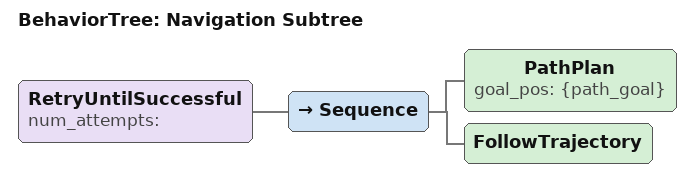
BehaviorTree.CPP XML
<?xml version="1.0" encoding="UTF-8"?>
<root BTCPP_format="4">
  <BehaviorTree ID="Navigation Subtree">
    <RetryUntilSuccessful num_attempts="">
      <Sequence>
        <PathPlan goal_pos="{path_goal}"/>
        <FollowTrajectory/>
      </Sequence>
    </RetryUntilSuccessful>
  </BehaviorTree>

</root>
